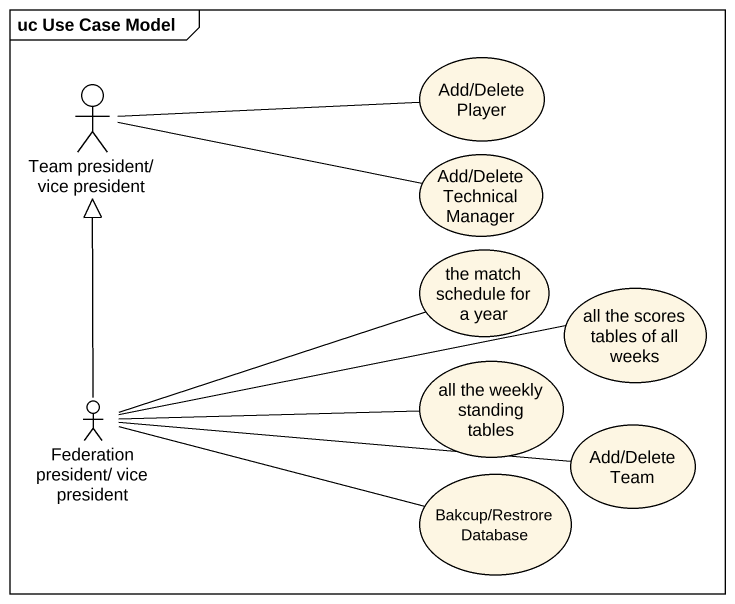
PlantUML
@startuml
mainframe uc Use Case Model
usecase "Add/Delete Player" as Add_Delete_Player
actor "Team president/ vice president" as Team_president_vice
usecase "Add/Delete Technical Manager" as Add_Delete_Technical_Manager
usecase "the match schedule for a year" as the_match_schedule_for_a
usecase "all the scores tables of all weeks" as all_the_scores_tables_of
actor "Federation president/ vice president" as Federation_president_vice
usecase "all the weekly standing tables" as all_the_weekly_standing
usecase "Bakcup/Restrore Database" as Bakcup_Restrore_Database
usecase "Add/Delete Team" as Add_Delete_Team
Team_president_vice -right- Add_Delete_Player
Add_Delete_Technical_Manager -left- Team_president_vice
the_match_schedule_for_a -left- Federation_president_vice
all_the_scores_tables_of -left- Federation_president_vice
Federation_president_vice -up-|> Team_president_vice
Federation_president_vice -right- Bakcup_Restrore_Database
Federation_president_vice -right- Add_Delete_Team
all_the_weekly_standing -left- Federation_president_vice
@enduml
